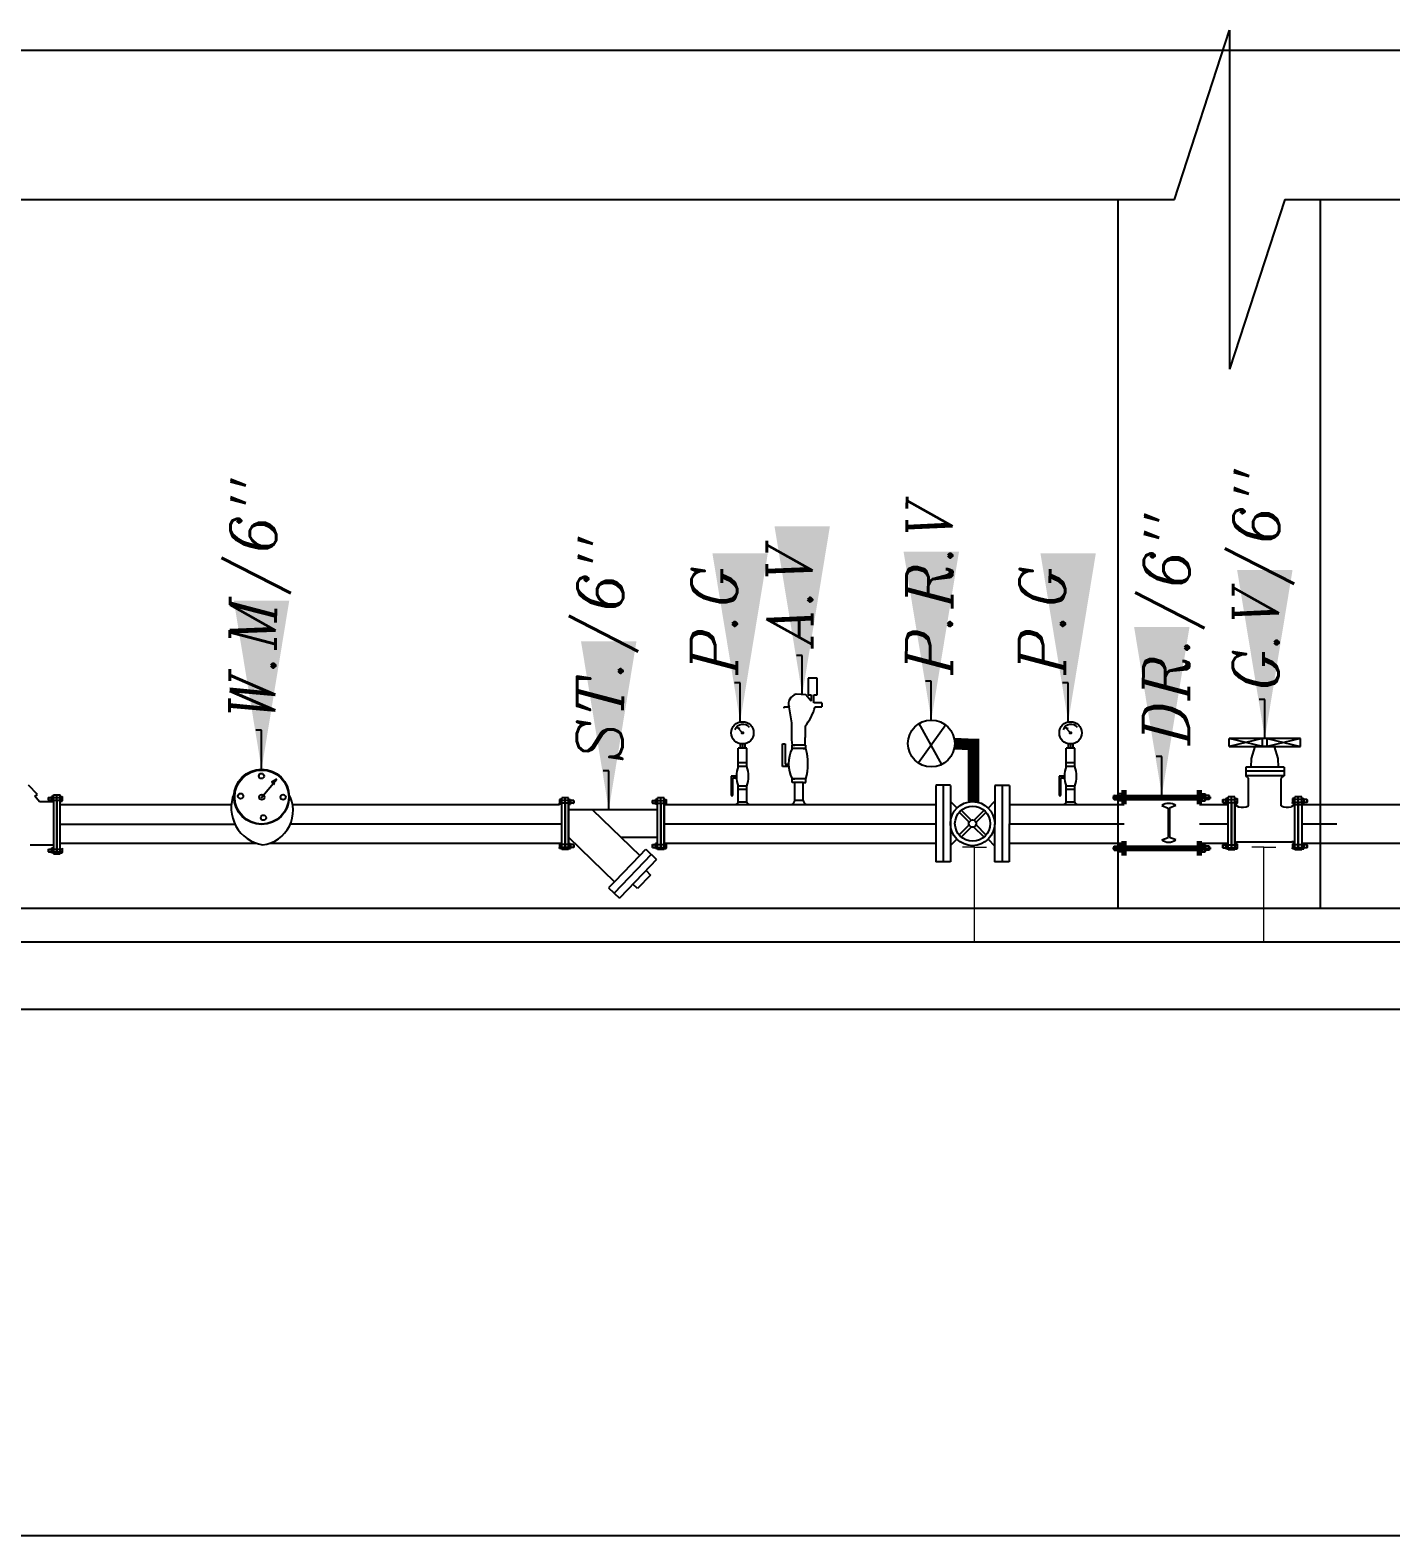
# Model space of a CAD drawing. Extents: x 152000 to 152174, y 158796 to 159332.
# Drawn here: x 152076.336 to 152080.374, y 159129.205 to 159133.676 of the extents above; entities that cross this region are included whole.
import ezdxf

# ---------------------------------------------------------------- set-up
doc = ezdxf.new("R2010")
doc.units = 0
doc.header["$LTSCALE"] = 3
doc.header["$MEASUREMENT"] = 0
doc.linetypes.add('AUSGEZOGEN', pattern=[0])
doc.layers.get('0').update_dxf_attribs({"linetype": 'CONTINUOUS'})
doc.layers.add('BEAM', color=6, linetype='CONTINUOUS', lineweight=13)
doc.layers.add('LAND CORNERS', color=255, linetype='CONTINUOUS', lineweight=25)
for name, color, linetype in [('DIM', 144, 'CONTINUOUS'), ('EBENE0', 7, 'AUSGEZOGEN'), ('MECH', 6, 'CONTINUOUS'), ('NUMBERS', 6, 'CONTINUOUS'), ('TEXTS', 1, 'CONTINUOUS')]:
    doc.layers.add(name, color=color, linetype=linetype)
doc.styles.add('italic', font='italicc.shx', dxfattribs={"height": 0.4})
doc.dimstyles.get("Standard").update_dxf_attribs({"dimtxt": 0.7, "dimasz": 0.5, "dimexe": 4.572, "dimexo": 1.5875, "dimgap": 0.01, "dimtad": 1, "dimzin": 0, "dimdsep": 46, "dimtxsty": 'Standard', "dimcen": 2.286, "dimse1": 1, "dimse2": 1, "dimsd1": 1, "dimsd2": 1, "dimadec": 0, "dimazin": 0, "dimtfac": 1, "dimtdec": 4, "dimtofl": 0, "dimtmove": 0, "dimatfit": 3, "dimfxl": 1, "dimtolj": 1, "dimtzin": 0, "dimarcsym": 0})

# ---------------------------------------------------------------- blocks, each defined once
blk = doc.blocks.new('prv')
at = {"color": 7}
for p, q in [((152009.746, 159206.287), (152009.747, 159206.423)), ((152010.45, 159206.353), (152009.746, 159206.355)), ((152010.45, 159206.421), (152009.747, 159206.423)), ((152010.45, 159206.286), (152010.451, 159206.421)), ((152010.449, 159206.286), (152009.746, 159206.287)), ((152009.895, 159206.287), (152009.954, 159206.228)), ((152010.066, 159206.096), (152009.974, 159206.189)), ((152010.085, 159206.115), (152009.993, 159206.208)), ((152010.11, 159206.115), (152010.202, 159206.207)), ((152010.129, 159206.096), (152010.222, 159206.188)), ((152010.301, 159206.286), (152010.241, 159206.227)), ((152009.973, 159205.979), (152010.066, 159206.072)), ((152009.992, 159205.96), (152010.085, 159206.052)), ((152010.083, 159206.118), (152010.112, 159206.118)), ((152010.112, 159206.05), (152010.083, 159206.05)), ((152010.112, 159206.05), (152010.083, 159206.05)), ((152010.202, 159205.96), (152010.11, 159206.052)), ((152010.221, 159205.979), (152010.129, 159206.071)), ((152009.954, 159205.941), (152009.894, 159205.882)), ((152010.24, 159205.94), (152010.3, 159205.881)), ((152010.448, 159205.88), (152009.745, 159205.882)), ((152009.745, 159205.747), (152009.745, 159205.882)), ((152010.448, 159205.813), (152009.745, 159205.814)), ((152010.448, 159205.745), (152010.448, 159205.88)), ((152010.448, 159205.745), (152009.745, 159205.747))]:
    blk.add_line(p, q, dxfattribs=at)
at = {"color": 7, "const_width": 0.107}
for points in [[(152010.827, 159206.124), (152010.833, 159206.248)], [(152010.29, 159206.074), (152010.88, 159206.075)]]:
    blk.add_lwpolyline(points, dxfattribs=at)
at = {"ltscale": 5}
blk.add_circle((152010.835, 159206.462), 0.215, dxfattribs=at)
at = {"color": 7}
for radius in [0.203, 0.162, 0.0338]:
    blk.add_circle((152010.097, 159206.084), radius, dxfattribs=at)
at = {"layer": 'NUMBERS', "color": 4}
for p, q in [((152010.643, 159206.367), (152011.019, 159206.574)), ((152011.005, 159206.329), (152010.657, 159206.582))]:
    blk.add_line(p, q, dxfattribs=at)

msp = doc.modelspace()

# ---------------------------------------------------------------- linework, layer by layer
at = {"color": 7}
for centre in [(152077.02246, 159131.4613), (152076.96061, 159131.40181), (152077.02362, 159131.39829), (152077.08663, 159131.39829), (152077.02827, 159131.33765)]:
    msp.add_circle(centre, 0.00776, dxfattribs=at)
at = {"layer": 'BEAM', "color": 2}
for p, q in [((152079.13834, 159131.25042), (152079.10248, 159131.25042)), ((152079.13834, 159131.25042), (152079.1742, 159131.25042)), ((152079.13834, 159130.96861), (152079.13834, 159131.25042)), ((152079.99718, 159131.25042), (152079.96132, 159131.25042)), ((152079.99718, 159131.25042), (152080.03303, 159131.25042)), ((152079.99718, 159130.96861), (152079.99718, 159131.25042))]:
    msp.add_line(p, q, dxfattribs=at)
at = {"layer": 'DIM', "color": 1}
for points in [[(152080.10941, 159131.37693), (152080.21386, 159131.37698)], [(152080.10941, 159131.2616), (152080.21383, 159131.26164)]]:
    msp.add_lwpolyline(points, dxfattribs=at)
at = {"layer": 'EBENE0', "color": 8, "linetype": 'AUSGEZOGEN'}
for p, q in [((152073.78789, 159133.17256), (152079.7318, 159133.17256)), ((152079.56386, 159133.17256), (152079.56386, 159131.06787)), ((152079.56386, 159133.17256), (152079.56386, 159131.06787)), ((152080.0593, 159133.17256), (152084.8609, 159133.17256)), ((152080.16386, 159133.17256), (152080.16386, 159131.06787)), ((152080.16386, 159133.17256), (152080.16386, 159131.06787)), ((152084.56386, 159131.06787), (152075.16386, 159131.06787)), ((152084.56386, 159130.96787), (152075.16386, 159130.96787)), ((152084.56386, 159130.76787), (152075.16386, 159130.76787))]:
    msp.add_line(p, q, dxfattribs=at)
at = {"layer": 'LAND CORNERS'}
for p, q in [((152079.7318, 159133.17256), (152079.89555, 159133.6759)), ((152079.89555, 159133.6759), (152079.89555, 159132.66922)), ((152080.0593, 159133.17256), (152079.89555, 159132.66922))]:
    msp.add_line(p, q, dxfattribs=at)
at = {"layer": 'MECH'}
for p, q in [((152078.64521, 159131.7522), (152078.64521, 159131.70236)), ((152078.67143, 159131.7522), (152078.64521, 159131.7522)), ((152078.67143, 159131.70236), (152078.67143, 159131.7522)), ((152078.63818, 159131.70236), (152078.60925, 159131.70388)), ((152078.65416, 159131.68384), (152078.63818, 159131.70236)), ((152078.64521, 159131.70236), (152078.65416, 159131.70236)), ((152078.65416, 159131.70236), (152078.65416, 159131.68384)), ((152078.66184, 159131.70236), (152078.67143, 159131.70236)), ((152078.66184, 159131.67873), (152078.66184, 159131.70236)), ((152078.6855, 159131.67873), (152078.66184, 159131.67873)), ((152078.57408, 159131.66683), (152078.58751, 159131.66683)), ((152078.57408, 159131.663), (152078.57408, 159131.66683)), ((152078.58751, 159131.66683), (152078.59536, 159131.61946)), ((152078.66537, 159131.6665), (152078.6855, 159131.6665)), ((152078.43504, 159131.60575), (152078.44249, 159131.6027)), ((152078.44989, 159131.58956), (152078.43504, 159131.60575)), ((152078.59536, 159131.61946), (152078.59536, 159131.58542)), ((152078.63572, 159131.60931), (152078.63572, 159131.57527)), ((152079.40852, 159131.60575), (152079.41596, 159131.6027)), ((152079.42336, 159131.58956), (152079.40852, 159131.60575)), ((152078.46313, 159131.54353), (152078.43664, 159131.54353)), ((152078.43664, 159131.49), (152078.43664, 159131.54353)), ((152078.44326, 159131.55711), (152078.44326, 159131.54353)), ((152078.44989, 159131.55644), (152078.44989, 159131.54353)), ((152078.45651, 159131.55711), (152078.45651, 159131.54353)), ((152078.46313, 159131.49), (152078.46313, 159131.54353)), ((152078.56833, 159131.55649), (152078.5764, 159131.55649)), ((152078.56833, 159131.48994), (152078.56833, 159131.55649)), ((152078.5764, 159131.55649), (152078.5764, 159131.49633)), ((152078.59726, 159131.5426), (152078.59726, 159131.5528)), ((152078.59726, 159131.5528), (152078.60574, 159131.5528)), ((152078.63821, 159131.5528), (152078.59726, 159131.5528)), ((152078.60574, 159131.5426), (152078.59726, 159131.5426)), ((152078.63821, 159131.5426), (152078.59726, 159131.5426)), ((152078.62972, 159131.5426), (152078.63821, 159131.5426)), ((152078.63572, 159131.5528), (152078.63572, 159131.57527)), ((152078.63821, 159131.5426), (152078.63821, 159131.5528)), ((152079.43661, 159131.54353), (152079.41011, 159131.54353)), ((152079.41011, 159131.49), (152079.41011, 159131.54353)), ((152079.41674, 159131.55711), (152079.41674, 159131.54353)), ((152079.42336, 159131.55644), (152079.42336, 159131.54353)), ((152079.42998, 159131.55711), (152079.42998, 159131.54353)), ((152079.43661, 159131.49), (152079.43661, 159131.54353)), ((152079.99301, 159131.54862), (152079.89436, 159131.57308)), ((152079.99301, 159131.57308), (152079.89436, 159131.54862)), ((152080.10586, 159131.57308), (152079.89436, 159131.57308)), ((152079.89436, 159131.54862), (152079.89436, 159131.57308)), ((152079.89436, 159131.54862), (152080.10586, 159131.54862)), ((152079.96038, 159131.51324), (152079.9717, 159131.54862)), ((152080.02852, 159131.54862), (152079.9717, 159131.54862)), ((152079.99301, 159131.54862), (152079.99301, 159131.57308)), ((152080.00721, 159131.57308), (152079.99301, 159131.57308)), ((152080.00721, 159131.57308), (152080.10586, 159131.54862)), ((152080.10586, 159131.57308), (152080.00721, 159131.54862)), ((152080.00721, 159131.54862), (152080.00721, 159131.57308)), ((152080.03984, 159131.51324), (152080.02852, 159131.54862)), ((152080.10586, 159131.54862), (152080.10586, 159131.57308)), ((152078.46313, 159131.50084), (152078.43664, 159131.50084)), ((152078.5764, 159131.49633), (152078.58649, 159131.49633)), ((152079.43661, 159131.50084), (152079.41011, 159131.50084)), ((152079.95933, 159131.48722), (152079.96038, 159131.51324)), ((152080.04088, 159131.48722), (152080.03984, 159131.51324)), ((152078.41649, 159131.46042), (152078.41649, 159131.40368)), ((152078.43206, 159131.46042), (152078.41649, 159131.46042)), ((152078.42124, 159131.40368), (152078.42124, 159131.45586)), ((152078.42124, 159131.45586), (152078.43345, 159131.45586)), ((152078.46313, 159131.49), (152078.43664, 159131.49)), ((152078.58665, 159131.48994), (152078.56833, 159131.48994)), ((152078.63821, 159131.45267), (152078.59726, 159131.45267)), ((152078.59726, 159131.45267), (152078.60574, 159131.45267)), ((152078.59726, 159131.44247), (152078.59726, 159131.45267)), ((152078.63821, 159131.44247), (152078.63821, 159131.45267)), ((152079.38996, 159131.46042), (152079.38996, 159131.40368)), ((152079.40553, 159131.46042), (152079.38996, 159131.46042)), ((152079.39471, 159131.40368), (152079.39471, 159131.45586)), ((152079.39471, 159131.45586), (152079.40692, 159131.45586)), ((152079.43661, 159131.49), (152079.41011, 159131.49)), ((152079.94329, 159131.48722), (152079.94329, 159131.46224)), ((152080.05693, 159131.48722), (152079.94329, 159131.48722)), ((152080.05693, 159131.47577), (152079.94329, 159131.47577)), ((152079.94973, 159131.45721), (152079.94329, 159131.46224)), ((152080.05693, 159131.46224), (152079.94329, 159131.46224)), ((152079.94973, 159131.45721), (152079.95128, 159131.45402)), ((152079.95128, 159131.37274), (152079.95128, 159131.45402)), ((152080.05049, 159131.45721), (152080.04894, 159131.45402)), ((152080.04894, 159131.37274), (152080.04894, 159131.45402)), ((152080.05049, 159131.45721), (152080.05693, 159131.46224)), ((152080.05693, 159131.48722), (152080.05693, 159131.46224)), ((152076.35803, 159131.40634), (152076.33089, 159131.43427)), ((152076.34981, 159131.4014), (152076.35803, 159131.40634)), ((152076.40542, 159131.39041), (152076.40542, 159131.40533)), ((152076.40542, 159131.40533), (152076.41512, 159131.40533)), ((152076.41512, 159131.40533), (152076.42482, 159131.40533)), ((152076.41512, 159131.39041), (152076.41512, 159131.40533)), ((152076.41512, 159131.2298), (152076.41512, 159131.40533)), ((152076.42482, 159131.2298), (152076.42482, 159131.40533)), ((152078.46313, 159131.43084), (152078.43664, 159131.43084)), ((152078.43664, 159131.38353), (152078.43664, 159131.43084)), ((152078.46313, 159131.42135), (152078.43664, 159131.42135)), ((152078.46313, 159131.38353), (152078.46313, 159131.43084)), ((152078.60574, 159131.44247), (152078.59726, 159131.44247)), ((152078.60574, 159131.38951), (152078.60574, 159131.44247)), ((152078.62972, 159131.44247), (152078.60574, 159131.44247)), ((152078.62972, 159131.38951), (152078.62972, 159131.44247)), ((152078.62972, 159131.44247), (152078.63821, 159131.44247)), ((152079.43661, 159131.43084), (152079.41011, 159131.43084)), ((152079.41011, 159131.38353), (152079.41011, 159131.43084)), ((152079.43661, 159131.42135), (152079.41011, 159131.42135)), ((152079.43661, 159131.38353), (152079.43661, 159131.43084)), ((152079.56597, 159131.40826), (152079.56597, 159131.40393)), ((152079.57423, 159131.40826), (152079.56597, 159131.40826)), ((152079.57423, 159131.38772), (152079.57423, 159131.40826)), ((152079.81449, 159131.40826), (152079.82274, 159131.40826)), ((152079.81449, 159131.38772), (152079.81449, 159131.40826)), ((152079.82274, 159131.40826), (152079.82274, 159131.40393)), ((152076.36379, 159131.38497), (152076.34981, 159131.4014)), ((152076.40542, 159131.38497), (152076.36379, 159131.38497)), ((152076.38963, 159131.39715), (152076.39059, 159131.39769)), ((152076.38963, 159131.39715), (152076.38963, 159131.39001)), ((152076.39059, 159131.38948), (152076.38963, 159131.39001)), ((152076.39059, 159131.39769), (152076.39059, 159131.38948)), ((152076.39059, 159131.39769), (152076.39891, 159131.39769)), ((152076.39059, 159131.38948), (152076.39891, 159131.38948)), ((152076.40513, 159131.40068), (152076.39943, 159131.40068)), ((152076.39943, 159131.40068), (152076.39943, 159131.39769)), ((152076.39943, 159131.39769), (152076.39943, 159131.38948)), ((152076.39943, 159131.39681), (152076.40513, 159131.39681)), ((152076.39943, 159131.39036), (152076.40513, 159131.39036)), ((152076.39943, 159131.38649), (152076.39943, 159131.38948)), ((152076.40513, 159131.38649), (152076.39943, 159131.38649)), ((152076.40513, 159131.39769), (152076.42515, 159131.39769)), ((152076.40513, 159131.38948), (152076.42515, 159131.38948)), ((152076.40542, 159131.39041), (152076.40542, 159131.24472)), ((152076.40542, 159131.38094), (152076.40542, 159131.25419)), ((152076.41512, 159131.39041), (152076.41512, 159131.24472)), ((152076.42515, 159131.40068), (152076.43086, 159131.40068)), ((152076.43086, 159131.39681), (152076.42515, 159131.39681)), ((152076.43086, 159131.39036), (152076.42515, 159131.39036)), ((152076.42515, 159131.38649), (152076.43086, 159131.38649)), ((152076.43086, 159131.40068), (152076.43086, 159131.39769)), ((152076.43086, 159131.39769), (152076.43086, 159131.38948)), ((152076.43086, 159131.38649), (152076.43086, 159131.38948)), ((152077.90728, 159131.39203), (152077.90728, 159131.38896)), ((152077.91314, 159131.39203), (152077.90728, 159131.39203)), ((152077.90728, 159131.38896), (152077.90728, 159131.38052)), ((152077.90728, 159131.38805), (152077.91314, 159131.38805)), ((152077.90728, 159131.38142), (152077.91314, 159131.38142)), ((152077.90728, 159131.37744), (152077.90728, 159131.38052)), ((152077.91314, 159131.37744), (152077.90728, 159131.37744)), ((152077.93373, 159131.38896), (152077.91314, 159131.38896)), ((152077.93373, 159131.38052), (152077.91314, 159131.38052)), ((152077.91348, 159131.24335), (152077.91348, 159131.39682)), ((152077.92346, 159131.39682), (152077.91348, 159131.39682)), ((152077.92346, 159131.24335), (152077.92346, 159131.39682)), ((152077.92346, 159131.38147), (152077.92346, 159131.39682)), ((152077.92346, 159131.24335), (152077.92346, 159131.39682)), ((152077.93343, 159131.39682), (152077.92346, 159131.39682)), ((152077.92346, 159131.24335), (152077.92346, 159131.39682)), ((152077.92346, 159131.24335), (152077.92346, 159131.39682)), ((152077.92346, 159131.38147), (152077.92346, 159131.2587)), ((152077.93343, 159131.24335), (152077.93343, 159131.39682)), ((152077.93343, 159131.38147), (152077.93343, 159131.39682)), ((152077.93343, 159131.24335), (152077.93343, 159131.39682)), ((152077.93343, 159131.38147), (152077.93343, 159131.2587)), ((152078.19777, 159131.36093), (152077.93343, 159131.36093)), ((152077.93373, 159131.39203), (152077.9396, 159131.39203)), ((152077.9396, 159131.38805), (152077.93373, 159131.38805)), ((152077.9396, 159131.38142), (152077.93373, 159131.38142)), ((152077.93373, 159131.37744), (152077.9396, 159131.37744)), ((152077.9396, 159131.39203), (152077.9396, 159131.38896)), ((152077.9396, 159131.38896), (152077.9396, 159131.38052)), ((152077.9396, 159131.37744), (152077.9396, 159131.38052)), ((152077.94868, 159131.38896), (152077.94013, 159131.38896)), ((152077.94868, 159131.38052), (152077.94013, 159131.38052)), ((152077.94967, 159131.38841), (152077.94868, 159131.38896)), ((152077.94868, 159131.38896), (152077.94868, 159131.38052)), ((152077.94868, 159131.38052), (152077.94967, 159131.38106)), ((152077.94967, 159131.38841), (152077.94967, 159131.38106)), ((152078.00467, 159131.36093), (152078.14532, 159131.22551)), ((152078.18153, 159131.38841), (152078.18252, 159131.38896)), ((152078.18153, 159131.38841), (152078.18153, 159131.38106)), ((152078.18252, 159131.38052), (152078.18153, 159131.38106)), ((152078.18252, 159131.38896), (152078.19107, 159131.38896)), ((152078.18252, 159131.38896), (152078.18252, 159131.38052)), ((152078.18252, 159131.38052), (152078.19107, 159131.38052)), ((152078.19161, 159131.39203), (152078.19161, 159131.38896)), ((152078.19748, 159131.39203), (152078.19161, 159131.39203)), ((152078.19161, 159131.38896), (152078.19161, 159131.38052)), ((152078.19161, 159131.38805), (152078.19748, 159131.38805)), ((152078.19161, 159131.38142), (152078.19748, 159131.38142)), ((152078.19161, 159131.37744), (152078.19161, 159131.38052)), ((152078.19748, 159131.37744), (152078.19161, 159131.37744)), ((152078.19748, 159131.38896), (152078.21806, 159131.38896)), ((152078.19748, 159131.38052), (152078.21806, 159131.38052)), ((152078.19777, 159131.24335), (152078.19777, 159131.39682)), ((152078.20775, 159131.39682), (152078.19777, 159131.39682)), ((152078.20775, 159131.24335), (152078.20775, 159131.39682)), ((152078.20775, 159131.38147), (152078.20775, 159131.39682)), ((152078.20775, 159131.24335), (152078.20775, 159131.39682)), ((152078.21773, 159131.39682), (152078.20775, 159131.39682)), ((152078.20775, 159131.24335), (152078.20775, 159131.39682)), ((152078.20775, 159131.38147), (152078.20775, 159131.2587)), ((152078.21773, 159131.24335), (152078.21773, 159131.39682)), ((152078.21773, 159131.38147), (152078.21773, 159131.39682)), ((152078.21773, 159131.24335), (152078.21773, 159131.39682)), ((152078.21773, 159131.38147), (152078.21773, 159131.2587)), ((152078.21806, 159131.39203), (152078.22393, 159131.39203)), ((152078.22393, 159131.38805), (152078.21806, 159131.38805)), ((152078.22393, 159131.38142), (152078.21806, 159131.38142)), ((152078.21806, 159131.37744), (152078.22393, 159131.37744)), ((152078.22393, 159131.39203), (152078.22393, 159131.38896)), ((152078.22393, 159131.38896), (152078.22393, 159131.38052)), ((152078.22393, 159131.37744), (152078.22393, 159131.38052)), ((152078.41649, 159131.40368), (152078.42124, 159131.40368)), ((152078.46313, 159131.38353), (152078.43664, 159131.38353)), ((152078.60574, 159131.38951), (152078.62972, 159131.38951)), ((152079.38996, 159131.40368), (152079.39471, 159131.40368)), ((152079.43661, 159131.38353), (152079.41011, 159131.38353)), ((152079.54831, 159131.39799), (152079.84118, 159131.39799)), ((152079.55319, 159131.40393), (152079.5518, 159131.40315)), ((152079.5518, 159131.39282), (152079.5518, 159131.40315)), ((152079.5518, 159131.39282), (152079.55319, 159131.39205)), ((152079.55319, 159131.39205), (152079.55319, 159131.40393)), ((152079.55319, 159131.40393), (152079.56522, 159131.40393)), ((152079.55319, 159131.39205), (152079.56522, 159131.39205)), ((152079.56597, 159131.39205), (152079.56597, 159131.40393)), ((152079.56597, 159131.40266), (152079.57423, 159131.40266)), ((152079.56597, 159131.39332), (152079.57423, 159131.39332)), ((152079.56597, 159131.38772), (152079.56597, 159131.39205)), ((152079.57423, 159131.38772), (152079.56597, 159131.38772)), ((152079.57423, 159131.40393), (152079.81449, 159131.40393)), ((152079.57423, 159131.39205), (152079.81449, 159131.39205)), ((152079.69457, 159131.37352), (152079.71304, 159131.36617)), ((152079.71304, 159131.36617), (152079.71304, 159131.27875)), ((152079.73539, 159131.37352), (152079.71692, 159131.36617)), ((152079.71692, 159131.36617), (152079.71692, 159131.27875)), ((152079.82274, 159131.40266), (152079.81449, 159131.40266)), ((152079.82274, 159131.39332), (152079.81449, 159131.39332)), ((152079.81449, 159131.38772), (152079.82274, 159131.38772)), ((152079.83449, 159131.40393), (152079.82246, 159131.40393)), ((152079.83449, 159131.39205), (152079.82246, 159131.39205)), ((152079.82274, 159131.39205), (152079.82274, 159131.40393)), ((152079.82274, 159131.38772), (152079.82274, 159131.39205)), ((152079.83449, 159131.40393), (152079.83589, 159131.40315)), ((152079.83449, 159131.39205), (152079.83449, 159131.40393)), ((152079.83589, 159131.39282), (152079.83449, 159131.39205)), ((152079.83589, 159131.39282), (152079.83589, 159131.40315)), ((152079.87411, 159131.39109), (152079.87513, 159131.39166)), ((152079.87411, 159131.39109), (152079.87411, 159131.38354)), ((152079.87513, 159131.38298), (152079.87411, 159131.38354)), ((152079.87513, 159131.39166), (152079.88392, 159131.39166)), ((152079.87513, 159131.39166), (152079.87513, 159131.38298)), ((152079.87513, 159131.38298), (152079.88392, 159131.38298)), ((152079.88447, 159131.39482), (152079.88447, 159131.39166)), ((152079.8905, 159131.39482), (152079.88447, 159131.39482)), ((152079.88447, 159131.39166), (152079.88447, 159131.38298)), ((152079.88447, 159131.39073), (152079.8905, 159131.39073)), ((152079.88447, 159131.38391), (152079.8905, 159131.38391)), ((152079.88447, 159131.37981), (152079.88447, 159131.38298)), ((152079.8905, 159131.37981), (152079.88447, 159131.37981)), ((152079.8905, 159131.39166), (152079.91168, 159131.39166)), ((152079.8905, 159131.38298), (152079.91168, 159131.38298)), ((152079.89081, 159131.24191), (152079.89081, 159131.39974)), ((152079.90107, 159131.39974), (152079.89081, 159131.39974)), ((152079.90107, 159131.24191), (152079.90107, 159131.39974)), ((152079.90107, 159131.38396), (152079.90107, 159131.39974)), ((152079.90107, 159131.24191), (152079.90107, 159131.39974)), ((152079.91133, 159131.39974), (152079.90107, 159131.39974)), ((152079.90107, 159131.24191), (152079.90107, 159131.39974)), ((152079.90107, 159131.38396), (152079.90107, 159131.25769)), ((152079.91133, 159131.24191), (152079.91133, 159131.39974)), ((152079.91133, 159131.38396), (152079.91133, 159131.39974)), ((152079.91133, 159131.24191), (152079.91133, 159131.39974)), ((152079.91133, 159131.38396), (152079.91133, 159131.25769)), ((152079.91133, 159131.3769), (152079.92211, 159131.36962)), ((152079.91168, 159131.39482), (152079.91771, 159131.39482)), ((152079.91771, 159131.39073), (152079.91168, 159131.39073)), ((152079.91771, 159131.38391), (152079.91168, 159131.38391)), ((152079.91168, 159131.37981), (152079.91771, 159131.37981)), ((152079.91771, 159131.39482), (152079.91771, 159131.39166)), ((152079.91771, 159131.39166), (152079.91771, 159131.38298)), ((152079.91771, 159131.37981), (152079.91771, 159131.38298)), ((152080.08889, 159131.3769), (152080.07811, 159131.36962)), ((152080.08854, 159131.39482), (152080.08251, 159131.39482)), ((152080.08251, 159131.39482), (152080.08251, 159131.39166)), ((152080.08251, 159131.39166), (152080.08251, 159131.38298)), ((152080.08251, 159131.39073), (152080.08854, 159131.39073)), ((152080.08251, 159131.38391), (152080.08854, 159131.38391)), ((152080.08251, 159131.37981), (152080.08251, 159131.38298)), ((152080.08854, 159131.37981), (152080.08251, 159131.37981)), ((152080.10972, 159131.39166), (152080.08854, 159131.39166)), ((152080.10972, 159131.38298), (152080.08854, 159131.38298)), ((152080.08889, 159131.24191), (152080.08889, 159131.39974)), ((152080.09915, 159131.39974), (152080.08889, 159131.39974)), ((152080.09915, 159131.38396), (152080.09915, 159131.39974)), ((152080.10941, 159131.39974), (152080.09915, 159131.39974)), ((152080.09915, 159131.24191), (152080.09915, 159131.39974)), ((152080.09915, 159131.38396), (152080.09915, 159131.25769)), ((152080.10941, 159131.38396), (152080.10941, 159131.39974)), ((152080.10941, 159131.38396), (152080.10941, 159131.25769)), ((152080.10941, 159131.3727), (152080.10941, 159131.26771)), ((152080.10972, 159131.39482), (152080.11575, 159131.39482)), ((152080.11575, 159131.39073), (152080.10972, 159131.39073)), ((152080.11575, 159131.38391), (152080.10972, 159131.38391)), ((152080.10972, 159131.37981), (152080.11575, 159131.37981)), ((152080.11575, 159131.39482), (152080.11575, 159131.39166)), ((152080.11575, 159131.39166), (152080.11575, 159131.38298)), ((152080.11575, 159131.37981), (152080.11575, 159131.38298)), ((152080.12509, 159131.39166), (152080.1163, 159131.39166)), ((152080.12509, 159131.38298), (152080.1163, 159131.38298)), ((152080.12509, 159131.39166), (152080.12509, 159131.38298)), ((152080.12611, 159131.39109), (152080.12509, 159131.39166)), ((152080.12509, 159131.38298), (152080.12611, 159131.38354)), ((152080.12611, 159131.39109), (152080.12611, 159131.38354)), ((152077.93343, 159131.27928), (152078.07025, 159131.14754)), ((152078.19777, 159131.27924), (152078.08952, 159131.27924)), ((152079.69457, 159131.2714), (152079.71304, 159131.27875)), ((152079.73539, 159131.2714), (152079.71692, 159131.27875)), ((152076.336, 159131.25729), (152076.40542, 159131.25729)), ((152076.38963, 159131.24349), (152076.39059, 159131.24403)), ((152076.38963, 159131.24349), (152076.38963, 159131.23635)), ((152076.39059, 159131.23582), (152076.38963, 159131.23635)), ((152076.39059, 159131.24403), (152076.39059, 159131.23582)), ((152076.39059, 159131.24403), (152076.39891, 159131.24403)), ((152076.39059, 159131.23582), (152076.39891, 159131.23582)), ((152076.40513, 159131.24702), (152076.39943, 159131.24702)), ((152076.39943, 159131.24702), (152076.39943, 159131.24403)), ((152076.39943, 159131.24403), (152076.39943, 159131.23582)), ((152076.39943, 159131.24315), (152076.40513, 159131.24315)), ((152076.39943, 159131.2367), (152076.40513, 159131.2367)), ((152076.39943, 159131.23283), (152076.39943, 159131.23582)), ((152076.40513, 159131.23283), (152076.39943, 159131.23283)), ((152076.40513, 159131.24403), (152076.42515, 159131.24403)), ((152076.40513, 159131.23582), (152076.42515, 159131.23582)), ((152076.40542, 159131.24472), (152076.40542, 159131.2298)), ((152076.40542, 159131.2298), (152076.41512, 159131.2298)), ((152076.40542, 159131.2298), (152076.41512, 159131.2298)), ((152076.41512, 159131.24472), (152076.41512, 159131.2298)), ((152076.41512, 159131.2298), (152076.42482, 159131.2298)), ((152076.41512, 159131.2298), (152076.42482, 159131.2298)), ((152076.43086, 159131.24315), (152076.42515, 159131.24315)), ((152076.43086, 159131.2367), (152076.42515, 159131.2367)), ((152076.42515, 159131.23283), (152076.43086, 159131.23283)), ((152076.43086, 159131.24702), (152076.43086, 159131.24403)), ((152076.43086, 159131.24403), (152076.43086, 159131.23582)), ((152076.43086, 159131.23283), (152076.43086, 159131.23582)), ((152077.90728, 159131.26106), (152077.90728, 159131.25798)), ((152077.91314, 159131.26106), (152077.90728, 159131.26106)), ((152077.90728, 159131.25798), (152077.90728, 159131.24954)), ((152077.90728, 159131.25708), (152077.91314, 159131.25708)), ((152077.90728, 159131.25045), (152077.91314, 159131.25045)), ((152077.90728, 159131.24647), (152077.90728, 159131.24954)), ((152077.91314, 159131.24647), (152077.90728, 159131.24647)), ((152077.93373, 159131.25798), (152077.91314, 159131.25798)), ((152077.93373, 159131.24954), (152077.91314, 159131.24954)), ((152077.92346, 159131.24335), (152077.91348, 159131.24335)), ((152077.92346, 159131.24335), (152077.91348, 159131.24335)), ((152077.92346, 159131.2587), (152077.92346, 159131.24335)), ((152077.93343, 159131.24335), (152077.92346, 159131.24335)), ((152077.93343, 159131.24335), (152077.92346, 159131.24335)), ((152077.93343, 159131.2587), (152077.93343, 159131.24335)), ((152077.93373, 159131.26106), (152077.9396, 159131.26106)), ((152077.9396, 159131.25708), (152077.93373, 159131.25708)), ((152077.9396, 159131.25045), (152077.93373, 159131.25045)), ((152077.93373, 159131.24647), (152077.9396, 159131.24647)), ((152077.9396, 159131.26106), (152077.9396, 159131.25798)), ((152077.9396, 159131.25798), (152077.9396, 159131.24954)), ((152077.9396, 159131.24647), (152077.9396, 159131.24954)), ((152077.94868, 159131.25798), (152077.94013, 159131.25798)), ((152077.94868, 159131.24954), (152077.94013, 159131.24954)), ((152077.94967, 159131.25743), (152077.94868, 159131.25798)), ((152077.94868, 159131.25798), (152077.94868, 159131.24954)), ((152077.94868, 159131.24954), (152077.94967, 159131.25009)), ((152077.94967, 159131.25743), (152077.94967, 159131.25009)), ((152078.1793, 159131.22832), (152078.06873, 159131.11348)), ((152078.14532, 159131.22551), (152078.07025, 159131.14754)), ((152078.14532, 159131.22551), (152078.16307, 159131.24394)), ((152078.16307, 159131.24394), (152078.19514, 159131.21306)), ((152078.18153, 159131.25743), (152078.18252, 159131.25798)), ((152078.18153, 159131.25743), (152078.18153, 159131.25009)), ((152078.18252, 159131.24954), (152078.18153, 159131.25009)), ((152078.18252, 159131.25798), (152078.19107, 159131.25798)), ((152078.18252, 159131.25798), (152078.18252, 159131.24954)), ((152078.18252, 159131.24954), (152078.19107, 159131.24954)), ((152078.19161, 159131.26106), (152078.19161, 159131.25798)), ((152078.19748, 159131.26106), (152078.19161, 159131.26106)), ((152078.19161, 159131.25798), (152078.19161, 159131.24954)), ((152078.19161, 159131.25708), (152078.19748, 159131.25708)), ((152078.19161, 159131.25045), (152078.19748, 159131.25045)), ((152078.19161, 159131.24647), (152078.19161, 159131.24954)), ((152078.19748, 159131.24647), (152078.19161, 159131.24647)), ((152078.19748, 159131.25798), (152078.21806, 159131.25798)), ((152078.19748, 159131.24954), (152078.21806, 159131.24954)), ((152078.20775, 159131.24335), (152078.19777, 159131.24335)), ((152078.20775, 159131.24335), (152078.19777, 159131.24335)), ((152078.20775, 159131.2587), (152078.20775, 159131.24335)), ((152078.21773, 159131.24335), (152078.20775, 159131.24335)), ((152078.21773, 159131.24335), (152078.20775, 159131.24335)), ((152078.21773, 159131.2587), (152078.21773, 159131.24335)), ((152078.21806, 159131.26106), (152078.22393, 159131.26106)), ((152078.22393, 159131.25708), (152078.21806, 159131.25708)), ((152078.22393, 159131.25045), (152078.21806, 159131.25045)), ((152078.21806, 159131.24647), (152078.22393, 159131.24647)), ((152078.22393, 159131.26106), (152078.22393, 159131.25798)), ((152078.22393, 159131.25798), (152078.22393, 159131.24954)), ((152078.22393, 159131.24647), (152078.22393, 159131.24954)), ((152079.54831, 159131.24693), (152079.84072, 159131.24693)), ((152079.5518, 159131.2521), (152079.55319, 159131.25287)), ((152079.5518, 159131.2521), (152079.5518, 159131.24176)), ((152079.55319, 159131.24099), (152079.5518, 159131.24176)), ((152079.55319, 159131.25287), (152079.55319, 159131.24099)), ((152079.55319, 159131.25287), (152079.56522, 159131.25287)), ((152079.55319, 159131.24099), (152079.56522, 159131.24099)), ((152079.57423, 159131.2572), (152079.56597, 159131.2572)), ((152079.56597, 159131.2572), (152079.56597, 159131.25287)), ((152079.56597, 159131.25287), (152079.56597, 159131.24099)), ((152079.56597, 159131.2516), (152079.57423, 159131.2516)), ((152079.56597, 159131.24226), (152079.57423, 159131.24226)), ((152079.56597, 159131.23666), (152079.56597, 159131.24099)), ((152079.57423, 159131.23666), (152079.56597, 159131.23666)), ((152079.57423, 159131.2572), (152079.57423, 159131.23666)), ((152079.57423, 159131.25287), (152079.81449, 159131.25287)), ((152079.57423, 159131.24099), (152079.81449, 159131.24099)), ((152079.81449, 159131.2572), (152079.82274, 159131.2572)), ((152079.81449, 159131.2572), (152079.81449, 159131.23666)), ((152079.82274, 159131.2516), (152079.81449, 159131.2516)), ((152079.82274, 159131.24226), (152079.81449, 159131.24226)), ((152079.81449, 159131.23666), (152079.82274, 159131.23666)), ((152079.83449, 159131.25287), (152079.82246, 159131.25287)), ((152079.83449, 159131.24099), (152079.82246, 159131.24099)), ((152079.82274, 159131.2572), (152079.82274, 159131.25287)), ((152079.82274, 159131.25287), (152079.82274, 159131.24099)), ((152079.82274, 159131.23666), (152079.82274, 159131.24099)), ((152079.83449, 159131.25287), (152079.83589, 159131.2521)), ((152079.83449, 159131.24099), (152079.83449, 159131.25287)), ((152079.83589, 159131.24176), (152079.83449, 159131.24099)), ((152079.83589, 159131.24176), (152079.83589, 159131.2521)), ((152079.87411, 159131.25639), (152079.87513, 159131.25696)), ((152079.87411, 159131.25639), (152079.87411, 159131.24884)), ((152079.87513, 159131.24828), (152079.87411, 159131.24884)), ((152079.87513, 159131.25696), (152079.88392, 159131.25696)), ((152079.87513, 159131.25696), (152079.87513, 159131.24828)), ((152079.87513, 159131.24828), (152079.88392, 159131.24828)), ((152079.88447, 159131.26012), (152079.88447, 159131.25696)), ((152079.8905, 159131.26012), (152079.88447, 159131.26012)), ((152079.88447, 159131.25696), (152079.88447, 159131.24828)), ((152079.88447, 159131.25603), (152079.8905, 159131.25603)), ((152079.88447, 159131.24921), (152079.8905, 159131.24921)), ((152079.88447, 159131.24511), (152079.88447, 159131.24828)), ((152079.8905, 159131.24511), (152079.88447, 159131.24511)), ((152079.8905, 159131.25696), (152079.91168, 159131.25696)), ((152079.8905, 159131.24828), (152079.91168, 159131.24828)), ((152079.90107, 159131.24191), (152079.89081, 159131.24191)), ((152079.90107, 159131.24191), (152079.89081, 159131.24191)), ((152079.90107, 159131.25769), (152079.90107, 159131.24191)), ((152079.91133, 159131.24191), (152079.90107, 159131.24191)), ((152079.91133, 159131.24191), (152079.90107, 159131.24191)), ((152079.91133, 159131.26174), (152079.91555, 159131.26576)), ((152079.91133, 159131.25769), (152079.91133, 159131.24191)), ((152079.91168, 159131.26012), (152079.91771, 159131.26012)), ((152079.91771, 159131.25603), (152079.91168, 159131.25603)), ((152079.91771, 159131.24921), (152079.91168, 159131.24921)), ((152079.91168, 159131.24511), (152079.91771, 159131.24511)), ((152079.91555, 159131.26576), (152079.91994, 159131.26613)), ((152079.91771, 159131.26012), (152079.91771, 159131.25696)), ((152079.91771, 159131.25696), (152079.91771, 159131.24828)), ((152079.91771, 159131.24511), (152079.91771, 159131.24828)), ((152079.91994, 159131.26613), (152080.08028, 159131.26613)), ((152080.08467, 159131.26576), (152080.08028, 159131.26613)), ((152080.08854, 159131.26012), (152080.08251, 159131.26012)), ((152080.08251, 159131.26012), (152080.08251, 159131.25696)), ((152080.08251, 159131.25696), (152080.08251, 159131.24828)), ((152080.08251, 159131.25603), (152080.08854, 159131.25603)), ((152080.08251, 159131.24921), (152080.08854, 159131.24921)), ((152080.08251, 159131.24511), (152080.08251, 159131.24828)), ((152080.08854, 159131.24511), (152080.08251, 159131.24511)), ((152080.08889, 159131.26174), (152080.08467, 159131.26576)), ((152080.10972, 159131.25696), (152080.08854, 159131.25696)), ((152080.10972, 159131.24828), (152080.08854, 159131.24828)), ((152080.09915, 159131.24191), (152080.08889, 159131.24191)), ((152080.09915, 159131.24191), (152080.08889, 159131.24191)), ((152080.09915, 159131.25769), (152080.09915, 159131.24191)), ((152080.10941, 159131.24191), (152080.09915, 159131.24191)), ((152080.10941, 159131.24191), (152080.09915, 159131.24191)), ((152080.10941, 159131.25769), (152080.10941, 159131.24191)), ((152080.10972, 159131.26012), (152080.11575, 159131.26012)), ((152080.11575, 159131.25603), (152080.10972, 159131.25603)), ((152080.11575, 159131.24921), (152080.10972, 159131.24921)), ((152080.10972, 159131.24511), (152080.11575, 159131.24511)), ((152080.11575, 159131.26012), (152080.11575, 159131.25696)), ((152080.11575, 159131.25696), (152080.11575, 159131.24828)), ((152080.11575, 159131.24511), (152080.11575, 159131.24828)), ((152080.12509, 159131.25696), (152080.1163, 159131.25696)), ((152080.12509, 159131.24828), (152080.1163, 159131.24828)), ((152080.12509, 159131.25696), (152080.12509, 159131.24828)), ((152080.12611, 159131.25639), (152080.12509, 159131.25696)), ((152080.12509, 159131.24828), (152080.12611, 159131.24884)), ((152080.12611, 159131.25639), (152080.12611, 159131.24884)), ((152078.1774, 159131.19463), (152078.08458, 159131.09823)), ((152078.1774, 159131.19463), (152078.19514, 159131.21306)), ((152078.07025, 159131.14754), (152078.05251, 159131.12911)), ((152078.1387, 159131.12703), (152078.12501, 159131.14021)), ((152078.17688, 159131.16668), (152078.1387, 159131.12703)), ((152078.164, 159131.18072), (152078.17688, 159131.16668)), ((152078.05251, 159131.12911), (152078.08458, 159131.09823))]:
    msp.add_line(p, q, dxfattribs=at)
msp.add_lwpolyline([(152078.6855, 159131.67873), (152078.6855, 159131.6665)], dxfattribs=at)
at = {"layer": 'MECH', "const_width": 0.01619}
for points in [[(152079.58238, 159131.41969), (152079.58238, 159131.3769)], [(152079.80578, 159131.41969), (152079.80578, 159131.3769)], [(152079.58238, 159131.22523), (152079.58238, 159131.26802)], [(152079.80578, 159131.22523), (152079.80578, 159131.26802)]]:
    msp.add_lwpolyline(points, dxfattribs=at)
at = {"layer": 'MECH'}
for centre, radius in [((152078.44989, 159131.58956), 0.03312), ((152078.44989, 159131.58956), 0.00239), ((152079.42336, 159131.58956), 0.03312), ((152079.42336, 159131.58956), 0.00239)]:
    msp.add_circle(centre, radius, dxfattribs=at)
for centre, radius, start, end in [((152078.61551, 159131.67559), 0.02897, 102.4809, 199.03596), ((152078.51365, 159131.7089), 0.15754, 320.79177, 344.3869), ((152078.45127, 159131.58913), 0.02551, 39.64234, 158.09985), ((152078.71317, 159131.57589), 0.1182, 175.37553, 191.26472), ((152079.42474, 159131.58913), 0.02551, 39.64234, 158.09985), ((152078.68726, 159131.49764), 0.10061, 153.45673, 206.54327), ((152078.46255, 159131.49764), 0.18133, 345.6432, 14.3568), ((152078.52991, 159131.46042), 0.09785, 162.40431, 197.59569), ((152078.36986, 159131.46042), 0.09785, 342.40431, 17.59569), ((152079.50338, 159131.46042), 0.09785, 162.40431, 197.59569), ((152079.34334, 159131.46042), 0.09785, 342.40431, 17.59569), ((152079.56925, 159131.40546), 0.00431, 139.521, 220.479), ((152079.81946, 159131.40546), 0.00431, 319.521, 40.479), ((152076.4017, 159131.39874), 0.00298, 139.521, 220.479), ((152076.4017, 159131.38842), 0.00298, 139.521, 220.479), ((152076.40641, 159131.39358), 0.0077, 155.22028, 204.77972), ((152076.42859, 159131.39874), 0.00298, 319.521, 40.479), ((152076.42387, 159131.39358), 0.0077, 335.22028, 24.77972), ((152076.42859, 159131.38842), 0.00298, 319.521, 40.479), ((152077.90961, 159131.39004), 0.00307, 139.521, 220.479), ((152077.90961, 159131.37943), 0.00307, 139.521, 220.479), ((152077.91446, 159131.38474), 0.00791, 155.22028, 204.77972), ((152077.93727, 159131.39004), 0.00307, 319.521, 40.479), ((152077.93241, 159131.38474), 0.00791, 335.22028, 24.77972), ((152077.93727, 159131.37943), 0.00307, 319.521, 40.479), ((152078.19394, 159131.39004), 0.00307, 139.521, 220.479), ((152078.1988, 159131.38474), 0.00791, 155.22028, 204.77972), ((152078.19394, 159131.37943), 0.00307, 139.521, 220.479), ((152078.2216, 159131.39004), 0.00307, 319.521, 40.479), ((152078.21674, 159131.38474), 0.00791, 335.22028, 24.77972), ((152078.2216, 159131.37943), 0.00307, 319.521, 40.479), ((152078.42652, 159131.38777), 0.01097, 277.65218, 337.2882), ((152078.47325, 159131.38777), 0.01097, 202.7118, 262.34782), ((152078.58935, 159131.3922), 0.01661, 292.96529, 350.69712), ((152078.64612, 159131.3922), 0.01661, 189.30288, 247.03471), ((152079.4, 159131.38777), 0.01097, 277.65218, 337.2882), ((152079.44672, 159131.38777), 0.01097, 202.7118, 262.34782), ((152079.56925, 159131.39052), 0.00431, 139.521, 220.479), ((152079.57608, 159131.39799), 0.01113, 155.22028, 204.77972), ((152079.71498, 159131.34558), 0.0346, 53.84916, 126.15084), ((152079.81263, 159131.39799), 0.01113, 335.22028, 24.77972), ((152079.81946, 159131.39052), 0.00431, 319.521, 40.479), ((152079.88687, 159131.39278), 0.00315, 139.521, 220.479), ((152079.88687, 159131.38186), 0.00315, 139.521, 220.479), ((152079.89186, 159131.38732), 0.00814, 155.22028, 204.77972), ((152079.91531, 159131.39278), 0.00315, 319.521, 40.479), ((152079.91032, 159131.38732), 0.00814, 335.22028, 24.77972), ((152079.91531, 159131.38186), 0.00315, 319.521, 40.479), ((152079.93241, 159131.41123), 0.04287, 256.09893, 296.1187), ((152080.06781, 159131.41123), 0.04287, 243.8813, 283.90107), ((152080.08491, 159131.39278), 0.00315, 139.521, 220.479), ((152080.08491, 159131.38186), 0.00315, 139.521, 220.479), ((152080.0899, 159131.38732), 0.00814, 155.22028, 204.77972), ((152080.11335, 159131.39278), 0.00315, 319.521, 40.479), ((152080.10836, 159131.38732), 0.00814, 335.22028, 24.77972), ((152080.11335, 159131.38186), 0.00315, 319.521, 40.479), ((152079.71498, 159131.29934), 0.0346, 233.84916, 306.15084), ((152076.4017, 159131.24508), 0.00298, 139.521, 220.479), ((152076.4017, 159131.23476), 0.00298, 139.521, 220.479), ((152076.40641, 159131.23992), 0.0077, 155.22028, 204.77972), ((152076.42859, 159131.24508), 0.00298, 319.521, 40.479), ((152076.42387, 159131.23992), 0.0077, 335.22028, 24.77972), ((152076.42859, 159131.23476), 0.00298, 319.521, 40.479), ((152077.90961, 159131.25907), 0.00307, 139.521, 220.479), ((152077.90961, 159131.24846), 0.00307, 139.521, 220.479), ((152077.91446, 159131.25376), 0.00791, 155.22028, 204.77972), ((152077.93727, 159131.25907), 0.00307, 319.521, 40.479), ((152077.93241, 159131.25376), 0.00791, 335.22028, 24.77972), ((152077.93727, 159131.24846), 0.00307, 319.521, 40.479), ((152078.19394, 159131.25907), 0.00307, 139.521, 220.479), ((152078.1988, 159131.25376), 0.00791, 155.22028, 204.77972), ((152078.19394, 159131.24846), 0.00307, 139.521, 220.479), ((152078.2216, 159131.25907), 0.00307, 319.521, 40.479), ((152078.21674, 159131.25376), 0.00791, 335.22028, 24.77972), ((152078.2216, 159131.24846), 0.00307, 319.521, 40.479), ((152079.56925, 159131.2544), 0.00431, 139.521, 220.479), ((152079.56925, 159131.23946), 0.00431, 139.521, 220.479), ((152079.57608, 159131.24693), 0.01113, 155.22028, 204.77972), ((152079.81946, 159131.2544), 0.00431, 319.521, 40.479), ((152079.81263, 159131.24693), 0.01113, 335.22028, 24.77972), ((152079.81946, 159131.23946), 0.00431, 319.521, 40.479), ((152079.88687, 159131.25808), 0.00315, 139.521, 220.479), ((152079.88687, 159131.24716), 0.00315, 139.521, 220.479), ((152079.89186, 159131.25262), 0.00814, 155.22028, 204.77972), ((152079.91531, 159131.25808), 0.00315, 319.521, 40.479), ((152079.91032, 159131.25262), 0.00814, 335.22028, 24.77972), ((152079.91531, 159131.24716), 0.00315, 319.521, 40.479), ((152080.08491, 159131.25808), 0.00315, 139.521, 220.479), ((152080.08491, 159131.24716), 0.00315, 139.521, 220.479), ((152080.0899, 159131.25262), 0.00814, 155.22028, 204.77972), ((152080.11335, 159131.25808), 0.00315, 319.521, 40.479), ((152080.10836, 159131.25262), 0.00814, 335.22028, 24.77972), ((152080.11335, 159131.24716), 0.00315, 319.521, 40.479)]:
    msp.add_arc(centre, radius, start, end, dxfattribs=at)
at = {"layer": 'NUMBERS', "color": 0, "linetype": 'ByBlock'}
for p, q in [((152077.0215, 159131.39656), (152077.06781, 159131.45155)), ((152077.06781, 159131.45155), (152077.05257, 159131.44335)), ((152077.05257, 159131.44335), (152077.06143, 159131.43639))]:
    msp.add_line(p, q, dxfattribs=at)
for centre, radius in [((152077.02281, 159131.39951), 0.08203), ((152077.02339, 159131.39894), 0.08015)]:
    msp.add_circle(centre, radius, dxfattribs=at)
for centre, radius, start, end in [((152077.04439, 159131.36695), 0.11174, 157.67908, 260.54011), ((152077.01361, 159131.35884), 0.10286, 276.92889, 29.43522)]:
    msp.add_arc(centre, radius, start, end, dxfattribs=at)
at = {"layer": 'TEXTS'}
msp.add_lwpolyline([(152073.13412, 159133.61683), (152085.18418, 159133.61683), (152085.18418, 159129.20527), (152073.13412, 159129.20527)], close=True, dxfattribs=at)
for points in [[(152076.42482, 159131.37691), (152076.93309, 159131.37691)], [(152077.11771, 159131.37691), (152077.90728, 159131.37691)], [(152078.21773, 159131.3769), (152079.02381, 159131.3769)], [(152079.24201, 159131.3769), (152079.58238, 159131.3769)], [(152079.80578, 159131.3769), (152079.89081, 159131.3769)], [(152080.08889, 159131.3769), (152083.48982, 159131.3769)], [(152076.42482, 159131.31826), (152076.94381, 159131.31826)], [(152077.10858, 159131.31934), (152077.91348, 159131.31934)], [(152078.21773, 159131.31932), (152079.02377, 159131.31932)], [(152079.24197, 159131.31932), (152079.58238, 159131.31932)], [(152079.80578, 159131.31932), (152079.89081, 159131.31932)], [(152080.10941, 159131.31932), (152080.21385, 159131.31932)], [(152076.42482, 159131.26176), (152077.0067, 159131.26176)], [(152077.0476, 159131.26176), (152077.90728, 159131.26176)], [(152078.21773, 159131.26174), (152079.02373, 159131.26174)], [(152079.24193, 159131.26174), (152079.58238, 159131.26174)], [(152079.80578, 159131.26174), (152079.89081, 159131.26174)], [(152080.10941, 159131.26174), (152083.48979, 159131.26174)]]:
    msp.add_lwpolyline(points, dxfattribs=at)

# ---------------------------------------------------------------- block references
at = {"layer": 'TEXTS', "color": 2, "xscale": 0.3227663158349989, "yscale": 0.3227663158349989, "zscale": 0.3227663158349989, "rotation": 90.09999479512233}
msp.add_blockref('prv', (203551.04362, 110157.33704), dxfattribs=at)

# ---------------------------------------------------------------- texts
at = {"layer": 'NUMBERS', "color": 5, "style": 'italic'}
for s, p in [('G.V/6"', (152080.04055, 159131.71243)), ('W.M/6"', (152077.06325, 159131.6209)), ('P.R.V', (152079.07128, 159131.7615)), ('DR./6"', (152079.77408, 159131.55233)), ('ST./6"', (152078.09357, 159131.50028)), ('A.V', (152078.65648, 159131.85134)), ('P.G', (152078.43287, 159131.76203)), ('P.G', (152079.40634, 159131.76203))]:
    msp.add_text(s, height=0.135478, rotation=89.74376, dxfattribs=at).set_placement(p)

# ---------------------------------------------------------------- leaders
for points in [[(152078.62733, 159131.70293), (152078.62729, 159131.81871), (152078.61036, 159131.8187)], [(152078.44299, 159131.62269), (152078.44296, 159131.73846), (152078.42602, 159131.73845)], [(152079.01028, 159131.6274), (152079.01025, 159131.74317), (152078.99331, 159131.74317)], [(152079.41646, 159131.62269), (152079.41643, 159131.73846), (152079.3995, 159131.73845)], [(152080.00011, 159131.57308), (152080.00008, 159131.68885), (152079.98314, 159131.68885)], [(152077.02281, 159131.48155), (152077.02278, 159131.59732), (152077.00584, 159131.59731)], [(152079.69436, 159131.40393), (152079.69433, 159131.5197), (152079.67739, 159131.51969)], [(152078.05312, 159131.36093), (152078.05309, 159131.4767), (152078.03616, 159131.4767)]]:
    msp.add_leader(points, dimstyle='Standard', override={"dimscale": 1, "dimfxl": 0.18})

doc.saveas('drawing.dxf')
